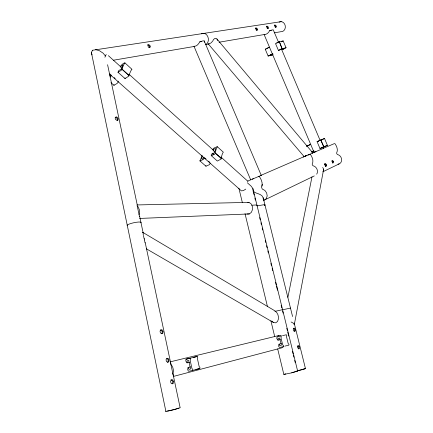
<?xml version="1.0" encoding="UTF-8"?>
<svg xmlns="http://www.w3.org/2000/svg" width="433" height="433" viewBox="0 0 433 433"><rect width="100%" height="100%" fill="white"/><g stroke="black" fill="none" stroke-linecap="round" stroke-linejoin="round"><path stroke-width="0.65" d="M117.213 120.58L117.348 119.297L116.623 117.776L115.432 117.246M279.177 41.828L283.155 40.897L286.056 47.733L282.895 49.508L281.612 49.752L284.053 48.631L281.125 49.227L278.511 50.569L275.496 43.56L279.328 41.622L281.851 48.133M210.189 163.344L209.323 164.708L205.967 166.229L199.775 160.773L200.609 159.604L202.022 155.328M190.542 366.827L187.933 367.677L187.695 369.901L188.653 371.33L192.577 370.426L192.858 369.728L191.911 368.364L190.184 360.408L190.477 358.757L189.935 358.259L186.038 359.211L185.757 360.927L186.888 362.822L189.567 362.34M332.706 163.024L332.89 161.926L332.198 160.968M279.328 41.622L282.094 48.707L286.056 47.733M325.724 166.38L325.827 164.93L325.194 164.231L324.339 164.031M264.568 199.976L266.43 198.411L267.193 195.83L266.641 192.923L264.926 190.477L262.257 189.021L261.505 187.24C263.188 183.706 261.44 179.516 259.389 176.567L258.625 176.475M261.938 186.076L262.274 184.306M294.299 324.658L323.678 169.168L322.693 167.441M287.891 297.303L311.971 176.918M298.673 348.944L298.526 346.514L297.763 345.875M323.305 170.862L323.678 169.168M106.199 54.471L104.867 57.237M187.153 362.941L187.094 360.841L188.674 360.456L190.525 369.003L188.934 369.376L188.128 367.444M221.003 158.278L222.519 153.352L223.347 152.178L217.187 146.608L213.767 148.21C212.013 149.472 213.42 151.03 214.763 151.772M194.46 46.244C196.912 46.299 198.606 43.798 199.797 41.839L203.007 40.87L204.203 40.908L204.403 42.266M217.431 146.809L216.597 147.983L215.039 152.914L221.236 158.354L221.263 158.971L217.344 161.065L211.369 155.728L211.142 154.998L212.392 153.228L213.382 154.121M205.854 165.644L205.967 166.229M111.205 75.694L110.182 77.117M202.671 156.059C200.327 159.55 202.584 160.28 203.667 157.439M278.105 340.241L278.04 338.417L279.561 338.049L281.482 345.133L279.821 345.799L279.263 344.354L278.857 344.343L278.63 346.286L279.55 347.504L283.317 346.627L283.463 345.491L282.673 344.852L281.006 337.967L281.288 336.528L280.768 336.105L277.023 337.02L276.757 338.519L277.845 340.143L280.546 339.634M139.561 216.668L139.063 214.665L139.491 213.485L139.388 209.821L138.057 206.709L137.245 206.065L137.082 204.944L248.97 202.368L251.091 203.835L252.379 206.476L252.488 209.583L251.378 212.316L249.359 213.929L139.545 218.443M173.324 375.514L172.891 373.847C174.034 370.805 173.222 366.783 170.911 364.483L170.624 362.767M192.577 370.426L199.802 368.532L200.084 367.839L199.137 366.491L197.416 358.621L197.708 356.987L197.167 356.494L186.038 359.211M282.289 309.855L282.587 309.671L274.917 311.376M131.973 69.28L131.026 70.514L128.828 75.38L128.947 75.981L125.061 78.6L117.998 72.284C119.037 68.143 121.213 72.3 122.967 64.836C116.97 70.216 122.041 63.386 124.791 62.79L131.784 69.134M124.975 62.937L124.027 64.176L121.803 69.134L128.866 75.483M113.955 84.792L113.96 85.317C115.335 84.191 118.555 83.472 118.204 81.15M264.953 204.933L264.682 205.513L264.953 204.933L263.713 204.76L257.191 205.875M212.56 41.476L213.512 39.468L215.141 38.299L216.873 38.927L312.859 152.936L304.145 156.622L208.36 44.047M109.598 75.293L110.171 74.086M165.882 411.35L91.363 52.393L92.592 50.25M278.489 42.185L273.223 29.763L269.716 30.526C268.709 32.394 267.101 34.461 264.752 34.445M272.758 54.953L268.135 56.036L265.256 49.248L269.483 47.094M268.135 56.036C280.838 50.596 263.232 57.297 273.082 54.526M283.155 40.897L281.531 41.866M213.28 150.44L213.999 149.044L215.51 148.492C216.37 148.92 212.278 157.423 212.392 153.228M143.507 235.925L144.178 238.967M111.037 74.936L110.144 76.365M210.406 43.43L212.116 41.757M293.422 328.279L294.207 328.961L294.57 330.411L294.186 331.375M171.998 383.8L172.621 383.308L172.691 381.57L171.939 380.077L170.759 379.974M167.463 362.275L168.085 361.82L168.166 360.126L167.414 358.627L166.667 358.497M320.263 140.281L317.075 141.645L319.982 148.508L321.562 147.826L321.145 148.01M277.807 336.225L278.879 335.532L281.428 335.775M161.449 333.756L162.083 333.345L162.164 331.7L161.417 330.2L160.237 330.011M245.749 189.102L243.411 190.596L241.408 190.883L109.354 73.929M284.021 346.465L281.856 347.845L173.73 376.347M117.998 72.284C118.745 71.564 122.523 70.178 121.803 69.134M267.285 48.296L268.774 47.516M276.692 43.143L278.208 42.358M278.408 50.428L282.251 48.512M309.947 144.736L310.721 144.373M263.443 200.517L314.277 175.922M322.769 171.82L339.136 163.901M325.275 166.039L325.838 165.774L325.178 163.798M326.498 165.509L325.941 165.774L325.037 165.168M200.003 160.984L203.353 159.436L204.208 158.213L204.035 157.206M211.369 155.728L214.806 154.137L215.407 153.222L215.093 153.033M285.466 373.977L285.672 374.015M277.688 348.944L283.842 374.431L285.244 373.96M322.964 147.123L323.494 148.362L314.06 152.356L264.13 34.575M204.203 40.908L261.261 175.376L250.68 179.852L193.984 46.261M318.239 141.153L318.661 140.979L317.075 141.645M322.439 147.464L327.418 145.331L324.523 138.5L320.036 140.411L321.216 139.919M311.792 151.929L313.974 150.987M247.606 181.146L250.626 179.83M261.121 175.278L305.693 155.945M312.507 152.99L315.603 151.647M323.034 148.427L334.276 143.642L334.969 143.707C336.809 146.208 338.254 149.921 336.647 152.919L336.782 153.758L337.518 154.554A4.969 4.298 64.1 0 1 341.642 159.588A4.969 4.298 64.1 0 1 338.032 164.156M314.764 152.043L315.944 151.534M252.244 179.165L253.321 178.699M304.973 156.253L306.147 155.75M306.494 146.175L310.683 144.427M324.095 146.722L322.926 147.231L323.927 146.847L320.821 140.048L323.727 146.928M312.583 151.61L313.541 151.155M323.77 146.868L327.418 145.331M313.34 151.279L313.698 151.128L311.457 152.086M309.617 144.839L310.656 144.4M306.58 146.143L310.564 144.465M319.532 140.601L324.523 138.5M319.982 148.508L323.18 147.166M303.214 157.022L306.158 155.793M307.923 155.052L310.401 154.386C312.312 157.033 313.855 160.908 312.215 164.08L312.361 164.962L313.135 165.807A5.234 4.422 64.3 0 1 316.972 169.162A5.234 4.422 64.3 0 1 316.675 174.169M295.75 371.622L296.675 371.26M312.496 153.071L312.859 152.936M247.313 182.742L251.156 186.195L252.872 188.555L297.639 371.043L291.669 372.786M266.295 48.875L265.256 49.248M260.834 175.533L261.261 175.376M208.56 43.83L209.816 43.554M295.171 371.801L292.589 372.575M296.859 370.973L304.48 368.835L304.118 368.797M279.041 344.138L281.482 343.51M193.275 357.447L197.167 356.494M282.522 335.683L286.251 334.769L286.77 335.185L286.489 336.614L288.151 343.434L289.06 344.581L288.789 345.193L285.038 346.07M170.656 361.739L278.879 335.532M195.889 369.436L199.802 368.532M282.684 309.79L290.478 308.063M92.586 50.25L281.304 21.65M291.847 372.818L283.842 374.431M113.554 60.198L194.439 46.428M205.729 44.496L209.052 43.928M219.033 42.228L264.926 34.418M274.235 32.832L280.887 31.701A5.055 4.233 83.3 0 0 285.255 25.812A5.055 4.233 83.3 0 0 279.155 22.105M269.716 30.526L271.399 30.25M199.797 41.839L201.659 41.536M251.941 205.215L255.762 204.998L256.953 205.188L256.986 205.523M247.779 202.417L248.97 202.368M246.983 213.999L249.359 213.929M146.376 248.807L273.504 322.531L275.724 322.823L277.553 321.475C279.453 317.941 278.354 313.119 274.977 310.889L142.609 232.267L142.912 232.597M95.531 49.627L99.395 50.699L103.13 53.178L105.349 55.917M291.084 321.973L293.071 323.029L293.991 324.247M252.872 188.555L253.153 191.056C255.843 194.168 261.483 193.172 263.172 197.751L292.573 316.528M148.005 45.01L149.304 45.882L149.537 47.359M255.578 28.253L256.596 28.984L256.807 30.213M266.566 26.543L267.551 27.263L267.762 28.464M274.452 25.314L275.42 26.023L275.626 27.209M110.945 82.671L113.96 85.317M114.188 77.594L115.194 78.481M205.026 158.088L206.016 158.965M208.495 161.163L209.983 162.478M108.38 55.673L120.434 66.525M128.974 74.216L213.345 150.197M220.879 156.979L248.001 181.4M120.628 67.028L122.133 68.382M121.965 69.058L129.029 75.407M215.266 152.984L221.236 158.354M271.897 321.053L273.504 322.531M297.639 371.043L297.271 370.957L298.802 370.496A6.127 0.292 -13.8 0 0 304.307 369.03A6.127 0.292 -13.8 0 0 305.021 368.559M253.749 191.851L253.153 191.056L254.101 194.904M216.873 38.927L217.869 40.605M281.201 48.426L320.068 140.292M91.363 52.393L92.013 54.85M294.186 323.034L305.46 368.602M254.885 198.114L255.356 200.041M259.665 217.593L260.146 219.558M260.947 222.827L261.429 224.792M262.23 228.061L262.712 230.026M265.277 240.494L265.759 242.458M266.56 245.733L267.042 247.692M267.848 250.967L268.33 252.926M270.896 263.399L271.377 265.359M272.178 268.633L272.66 270.598M275.55 282.376L276.189 284.99M276.508 286.3L277.472 290.224M281.163 305.276L281.807 307.895M282.608 311.17L283.09 313.14M286.798 328.252L287.442 330.877M287.766 332.192L288.73 336.132M292.437 351.244L293.081 353.875M293.401 355.184L293.888 357.16M294.689 360.445L295.176 362.416M238.881 188.22L242.339 202.547M245.018 213.637L267.432 306.461M270.901 320.842L274.69 336.522M144.433 240.099L145.093 242.918M107.59 64.717L137.245 204.906M139.621 216.148L143.247 233.344M144.368 238.621L144.644 239.942M145.201 242.583L171.024 364.656M172.978 373.895L180.101 407.545A7.54 0.422 -14.3 0 1 172.81 409.932A7.54 0.422 -14.3 0 1 166.018 411.09M171.046 365.106L172.891 373.847M137.245 206.065L139.063 214.665M143.074 233.744L143.399 235.379M124.975 77.956L125.061 78.6M324.831 164.004L324.885 164.903M263.172 197.751L263.269 199.38M127.535 225.772A7.172 1.272 -12.1 0 1 133.597 222.779A7.172 1.272 -12.1 0 1 141.017 222.789M178.867 408.065A6.289 0.352 -14.3 0 1 173.373 409.715A6.289 0.352 -14.3 0 1 167.392 411.009M201.556 33.806A5.824 4.546 80.1 0 1 207.824 36.686A5.824 4.546 80.1 0 1 206.038 44.361M173.519 381.386L173.449 383.124L172.827 383.616L172.442 383.833L170.948 383.037L170.57 381.235L171.587 379.79L172.767 379.887L173.519 381.386M168.984 359.92L168.908 361.62L168.285 362.075L167.896 362.28L166.413 361.474L166.034 359.693L167.051 358.28L168.231 358.421L168.984 359.92M162.976 331.472L162.889 333.118L161.872 333.719L160.394 332.896L160.026 331.142L161.044 329.784L161.477 329.794L162.223 329.968L162.976 331.472M118.074 118.891L117.938 120.174L116.894 120.336L115.465 119.4L115.135 117.841L116.158 116.834L116.574 116.915L117.343 117.37L118.074 118.891M297.79 346.14L297.612 347.553L298.424 348.706L299.457 348.765L299.311 346.335L298.667 345.572L297.79 346.14M293.412 328.528L293.228 329.962L294.061 331.148L295.127 331.234L295.344 330.222C295.241 329.221 294.592 327.142 293.412 328.528M333.562 161.655L333.378 162.754L332.82 163.019L331.867 161.168L332.057 160.508L332.869 160.697L333.562 161.655M326.596 164.962L326.401 166.11L325.811 166.391L324.804 164.459L325.015 163.761L325.87 163.961L326.596 164.962M276.265 26.851L275.783 27.49L275.101 27.035L274.441 25.054L275.09 24.957L276.054 25.666L276.265 26.851M268.4 28.102L267.903 28.757L267.204 28.291L266.539 26.283L267.204 26.18L268.189 26.9L268.4 28.102M257.451 29.845L256.937 30.516L256.206 30.045L255.53 27.993L256.228 27.885L257.24 28.616L257.451 29.845M150.224 46.926L149.466 47.754L148.422 47.219L147.685 44.734L148.692 44.583L149.991 45.449L150.224 46.926"/></g></svg>
